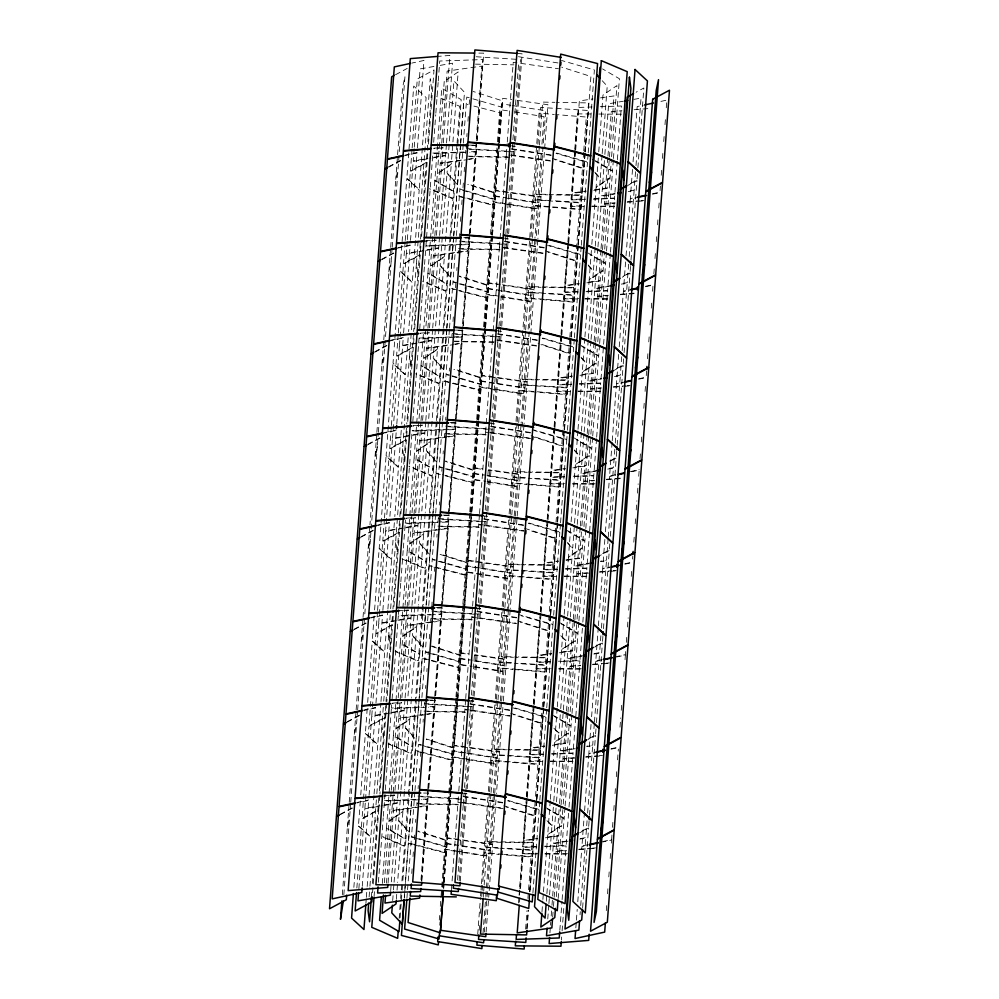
<?xml version="1.0" encoding="UTF-8"?>
<svg xmlns="http://www.w3.org/2000/svg" width="999" height="999" viewBox="0 0 999 999"><rect width="100%" height="100%" fill="white"/><g stroke="black" fill="none" stroke-linecap="round" stroke-linejoin="round"><path stroke-width="0.75" stroke-dasharray="5 3.75" d="M342.307 894.804L347.352 827.309L349.712 816.083L350.624 803.808M347.39 826.847L349.101 803.833M349.225 802.309L354.258 734.814L356.618 723.588L357.53 711.313M354.295 734.352L356.019 711.35M356.131 709.814L361.176 642.32L363.524 631.093L364.448 618.818M361.201 641.857L362.924 618.856M363.037 617.32L368.082 549.825L370.404 539.06L364.56 617.282M369.83 526.361L368.119 549.363L370.442 538.598L377.31 446.565L374.987 457.33L369.955 524.825M376.748 433.866L375.025 456.868L377.347 446.103L378.259 433.828M376.86 432.33L381.905 364.835L384.253 353.609L391.133 261.576M381.93 364.373L383.653 341.371M383.766 339.835L388.811 272.34L391.171 261.114L392.083 248.838M388.848 271.878L390.559 248.876M390.684 247.34L395.716 179.845L398.077 168.619L404.945 76.586L402.634 87.35L395.754 179.383M343.831 894.767L349.675 816.533M350.736 802.272L356.581 724.038M357.654 709.777L363.499 631.555M378.384 432.292L384.215 354.071M392.195 247.302L398.039 169.081M353.858 887.399L358.441 826.048L370.829 837.487L367.17 886.575M360.314 801.048L358.479 825.586L370.866 837.025L373.963 795.616M360.764 794.904L365.347 733.553L377.747 744.992L374.076 794.08M367.22 708.553L365.384 733.091L377.772 744.53L380.869 703.121M367.682 702.409L372.265 641.058L384.652 652.497L380.981 701.585M374.126 616.058L372.29 640.596L384.69 652.035L387.774 610.626M374.588 609.927L379.17 548.563L391.558 560.002L387.899 609.09M356.855 887.986L362.013 818.955L378.746 809.902L372.215 897.327M377.472 612.037L375.874 633.503L392.595 624.45L393.631 610.651M377.585 610.501L382.742 541.47L399.475 532.417L393.743 609.115M384.378 519.542L382.779 541.021L399.5 531.955L400.537 518.156M384.49 518.006L389.647 448.976L406.381 439.922L400.649 516.62M391.296 427.048L389.685 448.526L406.418 439.46L407.442 425.661M391.408 425.512L396.566 356.481L413.286 347.427L407.555 424.125M398.201 334.553L396.591 356.031L413.324 346.965L414.36 333.167M398.314 333.017L403.471 263.998L420.204 254.932L414.473 331.631M405.107 242.058L403.509 263.536L420.229 254.47L421.266 240.672M405.219 240.522L410.377 171.503L427.11 162.437L421.378 239.136M412.025 149.563L410.414 171.041L427.147 161.975L428.171 148.177M412.137 148.027L417.295 79.008L434.016 69.942L428.284 146.641M358.878 888.623L364.835 808.853L382.505 805.756M407.242 241.159L406.331 253.434L421.041 250.849M407.355 239.623L413.199 161.401L430.869 158.292M414.148 148.664L413.236 160.939L427.959 158.354M414.273 147.128L420.117 68.906L437.774 65.797M362.262 886.313L368.681 800.411L356.83 802.984M369.068 795.354L375.599 707.916L363.736 710.489M375.974 702.859L382.505 615.421L370.641 618.006M382.879 610.364L389.41 522.927L377.56 525.511M389.91 516.333L396.316 430.444L384.465 433.017M396.815 423.838L403.234 337.949L391.371 340.522M403.608 332.879L410.139 245.454L398.289 248.027M410.514 240.384L417.045 152.959L405.194 155.532M417.432 147.889L423.963 60.464L412.1 63.037M365.909 903.446L366.246 898.85M366.358 897.314L367.045 888.111M394.343 522.727L391.596 559.54L379.208 548.101L386.076 456.068L398.476 467.507L394.805 516.595M401.248 430.244L398.501 467.057L386.113 455.606L392.994 363.574L405.382 375.012L401.71 424.1M408.166 337.749L405.419 374.563L393.019 363.112L399.9 271.079L412.287 282.53L408.628 331.606M415.422 240.647L412.325 282.068L399.937 270.617L406.805 178.584L419.193 190.035L415.534 239.111M422.327 148.152L419.23 189.573L406.843 178.134L413.723 86.089L426.111 97.54L422.44 146.616M369.118 896.927L369.805 887.724M369.93 886.188L374.962 818.693M376.373 799.837L375 818.243L376.436 829.744L372.202 886.5M376.835 793.693L381.88 726.211M383.279 707.342L381.905 725.749L383.354 737.25L379.108 794.005M383.741 701.198L388.786 633.716L390.259 644.755L386.014 701.51M390.197 614.847L388.823 633.254L390.297 644.293L392.819 610.551M390.646 608.703L395.691 541.221M402.609 448.726L395.729 540.759L397.165 552.26L392.932 609.015M416.421 263.736L409.553 355.769L411.026 366.82L413.536 333.067M423.326 171.241L416.458 263.274L417.894 274.775L413.661 331.531M371.403 897.239L372.09 888.036M376.473 829.282L378.996 795.541M383.379 736.787L385.901 703.046M397.202 551.798L399.725 518.056M399.837 516.52L404.083 459.765L402.634 448.264L409.515 356.231L410.989 367.27L406.743 424.026M404.108 459.303L406.63 425.562M417.932 274.325L420.454 240.572M420.567 239.036L424.8 182.28L423.364 170.779L430.244 78.746L431.718 89.798L424.837 181.83M379.807 795.641L378.771 809.44L362.05 818.493L368.918 726.46L385.651 717.407L379.92 794.105M386.713 703.146L385.689 716.945L368.956 725.998L375.836 633.965L392.557 624.912L386.838 701.61M374.063 896.665L374.525 890.521M378.396 882.267L383.216 817.844M383.329 816.32L384.478 800.973L419.88 799.787M384.627 798.988L385.202 791.308M385.314 789.784L387.025 766.77M387.15 765.234L389.548 733.029M389.66 731.493L391.383 708.478L426.798 707.292M391.645 704.957L391.421 708.016L423.751 706.93M392.108 698.813L398.289 615.983L433.703 614.797M400.736 583.316L398.326 615.521L430.656 614.435M400.849 581.78L403.259 549.575M403.371 548.039L405.207 523.488L440.609 522.302M405.469 519.967L405.232 523.039L437.574 521.94M405.919 513.836L408.216 483.154M408.329 481.618L410.739 449.4M410.851 447.877L412.112 430.994L447.527 429.807M412.837 421.341L419.018 338.511L454.433 337.312M419.742 328.846L421.915 299.7M422.04 298.164L424.438 265.946M424.563 264.423L425.936 246.016L469.043 244.555L462.162 336.588L452.922 336.9M428.259 214.872L425.961 245.554L469.08 244.093L469.767 234.89M428.371 213.336L432.842 153.521L468.256 152.323M433.678 142.32L435.739 114.71M435.851 113.174L438.149 82.492M438.261 80.969L439.747 61.026L482.854 59.565L476.785 140.871M382.342 883.441L386.463 828.221L405.919 839.572L402.709 882.529M437.5 145.017L434.865 180.307L454.32 191.658L461.188 99.625L441.745 88.274L437.612 143.494M384.378 882.716L388.961 821.365L402.884 811.887L397.614 882.454M391.171 791.757L388.998 820.903L402.922 811.425L404.408 791.483M391.283 790.234L395.866 728.87L409.802 719.392L404.533 789.959M398.077 699.263L395.904 728.408L409.827 718.93L411.326 699M398.201 697.739L402.784 636.375L416.708 626.897L411.438 697.464M404.995 606.768L402.809 635.913L416.745 626.435L418.231 606.505M405.107 605.244L409.69 543.881L423.613 534.403L418.344 604.969M411.9 514.285L409.727 543.419L423.651 533.941L425.137 514.01M412.013 512.749L416.595 451.386L430.532 441.908L425.262 512.475M418.806 421.79L416.633 450.924L430.557 441.458L437.437 349.413L423.514 358.891L418.918 420.254M425.724 329.295L423.539 358.441L437.475 348.963L444.343 256.93L430.419 266.396L425.836 327.759M432.629 236.8L430.457 265.946L444.38 256.468L451.261 164.435L437.325 173.901L432.742 235.264M386.476 883.128L391.858 811.038L418.981 807.13M420.904 422.202L419.53 440.609L454.195 435.601L461.063 343.569L455.044 344.443M421.016 420.666L426.411 348.576L453.534 344.655M427.822 329.707L426.436 348.114L450.549 344.63M427.934 328.172L433.316 256.081L467.982 251.074L461.101 343.119L452.06 344.418M434.727 237.213L433.354 255.619L468.007 250.624L474.887 158.579L468.856 159.453M434.84 235.677L440.222 163.586L467.357 159.665M441.633 144.718L440.259 163.124L464.373 159.64M441.745 143.182L447.14 71.091L481.793 66.096L474.925 158.129L465.884 159.428M388.074 882.816L394.605 795.379L383.941 796.24M394.98 790.321L401.511 702.884L392.382 703.621M401.885 697.826L408.416 610.389L397.764 611.251M408.803 605.332L415.334 517.894L406.193 518.631M415.709 512.837L422.24 425.399L413.099 426.136M422.614 420.342L429.145 332.904L420.017 333.641M429.533 327.847L436.063 240.409L425.399 241.271M436.438 235.352L442.969 147.927L433.828 148.664M443.344 142.857L449.875 55.432L439.223 56.281M390.684 890.596L397.215 803.171L383.966 805.494M404.97 699.475L404.158 710.214L387.974 713.061M405.082 697.939L411.039 618.181L397.789 620.504M411.875 606.98L411.076 617.719L394.88 620.566M411.988 605.444L417.944 525.686L404.695 528.009M418.781 514.485L417.982 525.224L401.785 528.071M418.893 512.949L424.862 433.191L392.47 438.873L385.602 530.906L400.324 528.321M425.699 421.99L424.887 432.729L392.507 438.424L399.388 346.378L417.045 343.281M425.811 420.454L431.768 340.696L418.519 343.019M432.604 329.495L431.805 340.234L415.609 343.082M432.717 327.959L438.673 248.202L425.424 250.524M439.51 237L438.711 247.74L422.515 250.587M439.622 235.464L445.591 155.707L432.342 158.029M446.428 144.505L445.616 155.245L429.433 158.092M446.541 142.982L452.497 63.212L439.248 65.534M392.694 900.599L393.394 891.395M393.506 889.859L393.956 883.728M394.081 882.192L398.663 820.841L409.19 832.254L404.27 898.213M400.874 791.233L398.688 820.379L409.228 831.792L412.212 791.907M400.986 789.697L405.569 728.346L416.108 739.76L412.325 790.371M396.353 899.325L396.928 891.657M397.04 890.121L397.502 883.978M399.15 918.393L400.524 899.987M400.636 898.451L404.533 846.303L381.368 836.463M429.308 514.672L425.299 568.356L402.135 558.516M429.42 513.136L432.18 476.323L409.016 466.483M436.226 422.177L432.205 475.861L409.041 466.021M436.338 420.641L439.085 383.828L415.921 373.988M443.131 329.682L439.123 383.366L415.959 373.526M443.244 328.147L445.991 291.333L422.827 281.493M450.037 237.188L446.029 290.871L422.864 281.031M450.149 235.652L452.909 198.838L429.745 188.998M456.943 144.693L452.934 198.376L429.77 188.536M457.067 143.157L459.815 106.344L436.65 96.503M400.075 917.806L402.023 891.732M402.135 890.196L402.597 884.065M409.503 791.57L405.944 839.11L386.501 827.759L393.369 735.726L412.824 747.077L409.615 790.034M416.408 699.075L412.862 746.628L393.406 735.264L400.287 643.231L419.73 654.582L416.521 697.539M423.326 606.58L419.767 654.133L400.312 642.769L407.192 550.736L426.648 562.1L423.439 605.044M430.232 514.085L426.673 561.638L407.23 550.274L414.098 458.241L433.554 469.605L430.344 512.549M404.308 897.09L408.316 843.406L412.737 844.542M412.137 792.319L408.354 842.944L415.721 844.829M412.25 790.783L415.222 750.911L452.072 760.376L445.204 852.409L417.195 845.216M446.678 329.857L442.894 380.469L479.745 389.935L484.328 328.584M446.79 328.321L449.775 288.436L454.195 289.573M453.583 237.362L449.812 287.974L457.18 289.872M453.708 235.826L456.68 195.941L493.531 205.407L491.358 234.553M460.502 144.867L456.718 195.479L493.568 204.945L498.151 143.594M460.614 143.332L463.598 103.446L468.019 104.583M419.118 699.412L416.133 739.297L405.606 727.884L412.475 635.851L423.014 647.265L419.23 697.876M426.024 606.917L423.052 646.803L412.512 635.389L419.393 543.356L429.92 554.77L426.136 605.394M432.942 514.423L429.957 554.308L419.418 542.894L426.298 450.861L436.838 462.275L433.054 512.899M439.847 421.94L436.863 461.813L426.336 450.399L433.204 358.366L443.743 369.78L439.96 420.404M446.753 329.445L443.781 369.318L433.241 357.904L440.122 265.871L450.649 277.285L446.865 327.909M453.671 236.95L450.686 276.823L440.147 265.409L447.028 173.376L457.567 184.79L453.783 235.414M460.576 144.455L457.592 184.328L447.065 172.914L453.933 80.882L464.473 92.295L460.689 142.919M406.905 898.376L411.488 837.025L414.485 837.886M414.847 792.082L411.526 836.563L417.52 838.286M414.96 790.546L418.394 744.53L452.859 754.457M428.658 607.092L425.337 651.573L459.802 661.5M428.771 605.556L432.217 559.54L466.683 569.467M435.576 514.597L432.242 559.078L466.72 569.005M435.689 513.061L439.123 467.045L473.588 476.973M442.482 422.102L439.16 466.583L473.626 476.523M442.594 420.567L446.029 374.55L480.507 384.478M449.388 329.608L446.066 374.088L450.561 375.387M449.5 328.072L452.947 282.055L487.412 291.983M456.306 237.113L452.972 281.593L487.45 291.533M456.418 235.577L459.852 189.56M463.211 144.618L459.89 189.098L464.385 190.397M463.324 143.082L466.758 97.065L501.236 107.005M411.75 873.438L412.1 868.83M413.012 856.555L413.361 851.96M414.273 839.684L414.622 835.089M415.572 822.352L415.796 819.292M416.833 805.481L417.058 802.409M418.094 788.611L418.319 785.539M419.355 771.74L419.58 768.668M420.504 756.393L420.841 751.797M423.052 722.19L423.289 719.118M424.313 705.319L424.55 702.247M425.574 688.448L425.799 685.376M426.835 671.578L427.06 668.506M428.096 654.695L428.321 651.635M429.27 638.898L429.62 634.303M430.706 622.127L430.769 618.955M431.893 606.318L432.03 602.085M433.054 588.286L433.291 585.214M434.315 571.403L434.553 568.344M436.875 537.2L437.1 534.14M438.024 521.865L438.361 517.257M439.285 504.994L439.51 501.923M440.534 488.111L440.771 485.052M441.795 471.241L442.033 468.181M443.094 453.908L443.319 450.849M444.355 437.038L444.58 433.966M445.616 420.167L445.841 417.095M446.765 404.832L447.102 400.224M449.288 371.079L449.513 368.007M450.574 353.746L450.811 350.674M451.835 336.875L452.072 333.803M452.984 321.541L453.334 316.933M454.245 304.658L454.582 300.062M455.507 287.787L455.844 283.192M456.805 270.454L457.03 267.395M458.054 253.584L458.291 250.512M459.315 236.713L459.552 233.641M460.464 221.366L460.814 216.771M461.725 204.495L462.075 199.9M462.987 187.625L463.336 183.029M464.173 171.828L464.51 167.22M465.546 153.421L465.771 150.35M466.808 136.551L467.033 133.479M467.944 121.204L468.294 116.608M469.205 104.333L469.555 99.738M421.016 879.669L426.523 806.043L420.492 806.917M427.697 790.246L426.561 805.581L417.52 806.892M427.822 788.711L433.429 713.548L427.397 714.422M434.615 697.752L433.466 713.086L424.425 714.397M434.727 696.216L440.334 621.053L434.315 621.927M421.516 880.818L427.584 799.525L421.428 799.724M428.309 789.859L427.622 799.063L418.381 799.375M428.421 788.323L434.49 707.03L428.334 707.23M435.214 697.364L434.528 706.568L425.287 706.88M435.327 695.828L441.408 614.535L435.239 614.747M469.88 233.354L475.949 152.06L469.792 152.273M476.673 142.395L475.986 151.598L466.745 151.91M421.89 880.531L428.421 793.094L422.327 793.044M428.796 788.036L435.327 700.599L427.722 700.536M435.701 695.541L442.232 608.104L436.151 608.054M442.619 603.046L449.15 515.609L443.057 515.559M449.525 510.551L456.056 423.114L449.975 423.064M456.431 418.057L462.962 330.619L455.357 330.569M463.349 325.562L469.88 238.124L463.786 238.087M470.254 233.067L476.785 145.642L469.18 145.579M477.16 140.572L483.691 53.147L477.609 53.097M439.273 920.104L439.61 915.509M440.297 906.305L440.984 897.102M441.108 895.566L444.543 849.55L455.207 851.235M455.844 698.301L451.486 756.593L495.691 763.611L500.274 702.247M455.956 696.765L458.366 664.56L469.031 666.246M462.749 605.806L458.391 664.098L472.115 666.271M462.862 604.27L465.272 572.065L509.478 579.083L502.597 671.116L473.638 666.52M469.655 513.311L465.309 571.603L509.515 578.621L516.383 486.588L484.378 481.506M469.767 511.788L472.177 479.57L482.854 481.268M476.573 420.816L472.215 479.108L485.939 481.293M476.685 419.293L479.083 387.075L523.301 394.093L521.116 423.239M483.129 332.929L479.12 386.613L523.326 393.631L527.684 335.339M483.591 326.798L486.001 294.58L496.665 296.278M490.047 240.434L486.038 294.118L499.75 296.303M490.497 234.303L492.907 202.085L537.112 209.103L534.94 238.249M496.953 147.939L492.944 201.623L537.15 208.641L541.508 150.35M497.415 141.808L499.812 109.59L510.489 111.289M441.958 895.816L445.167 852.871L414.21 844.917M456.693 698.563L452.11 759.914L415.259 750.449L422.14 658.416L426.561 659.552M456.805 697.027L458.991 667.881L428.034 659.927M470.517 513.573L465.934 574.924L429.083 565.459L435.951 473.426L440.372 474.562M470.629 512.037L472.802 482.892L441.845 474.937M477.422 421.079L472.839 482.43L444.83 475.237M477.534 419.543L479.72 390.397L442.869 380.931L435.989 472.964L443.356 474.862M484.453 327.048L486.625 297.902L455.669 289.947M491.246 236.089L486.663 297.44L458.653 290.247M498.264 142.058L500.449 112.912L473.913 106.094M442.282 896.041L443.244 883.64M443.319 882.229L470.879 513.661M470.954 512.262L477.797 421.166M477.872 419.767L484.702 328.671M484.777 327.272L491.608 236.176M491.683 234.777L498.513 143.681M498.588 142.283L501.498 103.796L510.651 105.245M443.019 896.003L443.931 883.728M444.043 882.192L447.14 840.783L417.894 831.418M450.849 791.233L447.177 840.321L417.919 830.956M450.961 789.709L454.046 748.288L426.261 739.397M471.565 513.761L467.907 562.837L440.109 553.946M471.69 512.225L474.775 470.804L445.529 461.438M478.484 421.266L474.812 470.342L445.566 460.989M478.596 419.73L481.693 378.309L453.896 369.418M485.389 328.771L481.718 377.847L453.933 368.956M485.502 327.235L488.598 285.814L459.353 276.461M492.295 236.276L488.636 285.352L459.378 275.999M492.42 234.74L495.504 193.319L467.719 184.428M499.213 143.781L495.541 192.857L467.757 183.966M499.325 142.245L502.422 100.824L473.164 91.471M443.194 895.004L443.544 890.409M443.656 888.873L444.006 884.265M444.118 882.729L447.44 838.248L492.632 844.667L489.085 892.219M450.911 791.77L447.477 837.786L492.669 844.205L496.341 795.129M451.024 790.234L454.345 745.754L499.537 752.172L496.453 793.593M457.817 699.275L454.383 745.291L499.575 751.723L503.246 702.634M457.929 697.739L461.251 653.259L468.793 654.333M464.722 606.78L461.288 652.797L468.818 653.87M464.847 605.257L468.169 560.764L513.361 567.182L510.264 608.603M471.403 517.357L468.194 560.302L513.399 566.733L517.07 517.644M471.865 511.226L475.074 468.269L482.604 469.343M478.546 421.79L475.112 467.819L482.642 468.881M478.658 420.267L481.98 375.774L527.185 382.205L524.088 423.613M485.452 329.308L482.017 375.324L527.222 381.743L534.09 289.71L499.438 284.777M485.576 327.772L488.898 283.291L497.939 284.565M492.37 236.813L488.923 282.829L500.986 284.54M492.482 235.277L495.804 190.797L540.996 197.215L537.912 238.624M499.275 144.318L495.841 190.334L541.033 196.753L547.914 104.72L513.261 99.8M499.388 142.782L502.709 98.302L511.75 99.575M451.436 889.684L457.967 802.247L462.487 802.896M458.004 801.785L458.691 792.582M458.803 791.046L464.872 709.752L510.077 716.171M465.596 700.087L464.91 709.29L510.102 715.709M465.709 698.551L471.778 617.257L516.982 623.676M472.502 607.592L471.815 616.795L515.509 623.001M472.614 606.068L478.696 524.762L523.888 531.181M479.42 515.097L478.733 524.3L523.926 530.731M479.532 513.573L485.601 432.267L530.794 438.698M492.507 339.772L485.639 431.818L530.831 438.236M492.544 339.323L499.425 247.277L544.617 253.709M506.331 154.795L499.45 246.828L544.655 253.247M506.368 154.333L507.167 143.594M507.28 142.058L513.236 62.3L558.441 68.719M457.604 880.032L463.224 804.869M463.261 804.407L464.06 793.668M464.523 787.537L470.129 712.374M470.167 711.912L470.966 701.173M471.428 695.042L476.923 621.415M477.072 619.417L477.884 608.678M478.334 602.547L483.953 527.385M483.991 526.923L484.79 516.183M485.252 510.052L490.859 434.89M490.896 434.428L497.777 342.395L454.745 341.633M498.838 328.134L497.802 341.933L451.698 341.109M498.951 326.598L504.682 249.9M504.72 249.438L505.744 235.639M505.856 234.103L511.588 157.405L468.556 156.643M518.493 64.91L511.625 156.943L465.522 156.119M459.14 880.818L465.209 799.525M472.839 697.364L472.152 706.568L424.887 703.571M472.964 695.828L479.033 614.535M479.757 604.87L479.07 614.073L474.488 613.786M479.87 603.334L485.939 522.04M486.663 512.375L485.976 521.578L481.406 521.291M486.775 510.839L492.844 429.545M493.568 419.88L492.882 429.083L488.311 428.796M493.681 418.344L499.762 337.05M500.487 327.385L499.8 336.588L495.217 336.301M500.599 325.849L506.668 244.555M507.392 234.89L506.705 244.093L502.135 243.806M507.504 233.354L513.573 152.06M514.298 142.395L513.611 151.598L509.04 151.311M514.41 140.859L520.491 59.565M460.289 881.218L466.82 793.78L463.773 793.531M467.195 788.723L473.738 701.286L470.679 701.036M474.113 696.228L480.644 608.791L477.597 608.541M481.019 603.733L487.549 516.296L484.503 516.046M487.924 511.238L494.455 423.801L491.408 423.551M494.842 418.743L501.373 331.306L498.326 331.056M501.748 326.248L508.279 238.811L505.232 238.561M508.653 233.754L515.184 146.316L512.137 146.066M515.571 141.259L522.102 53.834L517.532 53.447M477.709 934.44L480.457 897.626M480.569 896.091L480.906 891.483M481.031 889.947L481.368 885.351M481.481 883.815L483.778 853.134L499.013 854.395M487.937 797.452L483.816 852.684L502.097 854.182M488.399 791.32L490.684 760.639L537.924 764.522L535.289 799.799M494.842 704.969L490.721 760.189L537.962 764.06L542.082 708.84M495.304 698.825L497.589 668.144L512.837 669.405M501.76 612.474L497.627 667.694L515.921 669.193M502.21 606.331L504.507 575.661L551.748 579.532L544.867 671.565L517.445 669.318M508.666 519.98L504.545 575.199L551.773 579.07L555.906 523.851M509.128 513.836L511.413 483.166L526.648 484.415M515.571 427.485L511.451 482.704L529.732 484.203M516.033 421.341L518.319 390.671L565.559 394.543L558.691 486.575L531.256 484.328M479.195 930.231L479.545 925.623M480.457 913.361L480.806 908.753M481.718 896.478L482.067 891.882M482.18 890.346L485.389 847.402L499.113 848.263M489.435 793.256L485.427 846.94L502.197 848.001M489.547 791.72L492.295 754.907L506.018 755.781M496.341 700.761L492.332 754.445L539.597 757.442L543.269 708.366M496.453 699.225L499.2 662.412L512.924 663.286M503.246 608.266L499.238 661.95L516.008 663.011M503.371 606.73L506.118 569.917L519.842 570.791M510.164 515.771L506.156 569.455L553.421 572.452L557.092 523.376M510.277 514.235L513.024 477.422L526.748 478.296M517.07 423.276L513.061 476.96L529.832 478.022M517.182 421.74L519.93 384.927L567.207 387.924L564.11 429.345M523.638 335.377L519.967 384.465L567.245 387.475L570.904 338.386M524.088 329.245L526.848 292.432L540.571 293.306M530.544 242.882L526.873 291.97L543.656 293.032M531.006 236.751L533.753 199.937L547.477 200.811M537.45 150.399L533.791 199.475L550.561 200.549M537.912 144.256L540.659 107.442L587.936 110.452L584.84 151.86M483.254 897.277L483.591 892.669M483.703 891.133L484.053 886.538M484.165 885.002L487.375 842.057L533.478 842.881L529.82 891.957M490.959 794.043L487.412 841.595L533.516 842.419L536.613 800.998M491.071 792.507L494.28 749.562L506.58 749.774M497.877 701.548L494.318 749.1L509.69 749.375M497.989 700.012L501.198 657.067L513.486 657.28M504.782 609.053L501.223 656.605L516.595 656.88M504.895 607.517L508.104 564.572L520.404 564.785M511.688 516.558L508.141 564.11L523.501 564.385M511.8 515.022L515.009 472.077L527.31 472.302M518.606 424.063L515.047 471.615L530.419 471.89M518.718 422.527L521.928 379.583L534.215 379.807M525.511 331.568L521.953 379.121L537.325 379.395M525.624 330.032L528.833 287.088L541.133 287.312M532.417 239.073L528.871 286.626L574.974 287.45L578.071 246.041M532.529 237.55L535.739 194.593L548.039 194.817M539.323 146.578L535.776 194.131L551.148 194.405M539.448 145.055L542.657 102.098L554.944 102.323M483.017 933.253L485.651 897.976M485.776 896.44L488.748 856.568L456.743 851.485M500.387 700.724L502.572 671.578L470.554 666.495M521.003 424.775L516.421 486.126L487.462 481.53M528.146 329.208L530.207 301.598L498.189 296.516M534.827 239.785L530.244 301.136L501.273 296.541M541.957 144.218L544.03 116.608L512.012 111.526M484.39 932.055L486.913 898.301M487.025 896.777L490.459 850.748L456.905 845.441M494.617 795.079L490.497 850.299L459.99 845.466M494.73 793.543L497.365 758.266L453.134 751.26M501.535 702.584L497.402 757.804L453.171 750.798M501.648 701.048L504.283 665.771L470.716 660.451M508.441 610.089L504.308 665.309L473.801 660.476M508.553 608.553L511.188 573.276L466.958 566.271M515.347 517.594L511.226 572.814L466.983 565.809M515.459 516.058L518.094 480.781L484.54 475.462M486.101 932.104L488.973 893.755M503.359 701.098L506.456 659.677L474.812 655.194M510.152 610.139L506.493 659.228L474.85 654.732M517.182 516.108L520.267 474.7L488.636 470.204M523.976 425.149L520.304 474.238L488.673 469.742M537.787 240.16L534.128 289.248L502.485 284.752M518.518 902.909L518.968 896.777M519.093 895.241L522.177 853.82L537.4 853.945M526.336 798.139L522.215 853.358L537.425 853.483M526.461 796.615L529.095 761.325L542.782 761.438M533.254 705.644L529.12 760.876L542.819 760.976M533.366 704.12L536.001 668.831L551.211 668.955M540.159 613.161L536.038 668.381L551.248 668.493M540.272 611.625L542.907 576.348L556.605 576.448M547.065 520.666L542.944 575.886L556.643 575.986M547.19 519.13L549.825 483.853L565.034 483.966M553.983 428.171L549.85 483.391L565.072 483.504M554.095 426.635L556.73 391.358L570.417 391.458M560.889 335.676L556.768 390.896L570.454 390.996M561.001 334.141L563.636 298.863L578.858 298.976M567.794 243.182L563.673 298.401L578.883 298.514M567.919 241.646L570.554 206.368L584.24 206.468M574.712 150.687L570.579 205.906L584.278 206.019M574.825 149.151L577.459 113.874L591.146 113.973M519.468 894.954L519.805 890.346M519.917 888.81L523.014 847.402L536.875 846.927M526.373 802.459L523.051 846.94L536.913 846.465M526.835 796.315L529.92 754.907L543.781 754.432M533.279 709.964L529.957 754.445L543.818 753.97M533.741 703.82L536.838 662.412L550.686 661.937M540.197 617.469L536.863 661.95L550.724 661.475M540.646 611.326L543.743 569.917L557.604 569.442M547.102 524.975L543.781 569.455L557.629 568.993M547.564 518.831L550.649 477.422L564.51 476.948M554.358 427.872L550.686 476.96L564.547 476.498M554.47 426.336L557.567 384.927L571.416 384.465M561.151 336.913L557.592 384.465L571.453 384.003M561.263 335.377L564.472 292.432L578.334 291.97M574.974 151.923L571.416 199.475L585.277 199.013M575.087 150.399L578.296 107.442L592.145 106.98M519.492 902.234L519.842 897.626M520.529 888.423L524.075 840.871L537.637 838.923M527.21 799L524.113 840.421L537.674 838.461M527.322 797.464L530.993 748.376L544.555 746.428M534.115 706.505L531.018 747.926L544.58 745.966M534.228 704.969L537.899 655.881L551.46 653.933M541.021 614.01L537.937 655.431L551.498 653.471M541.146 612.474L544.805 563.399L558.366 561.438M547.939 521.515L544.842 562.937L558.404 560.976M548.051 519.98L551.71 470.904L565.284 468.943M554.845 429.021L551.748 470.442L565.309 468.481M554.957 427.485L558.628 378.409L572.19 376.448M561.75 336.526L558.666 377.947L572.227 375.986M561.863 334.99L565.534 285.914L579.095 283.953M568.668 244.031L565.571 285.452L579.133 283.491M568.781 242.495L572.439 193.419L586.013 191.458M575.574 151.536L572.477 192.957L586.038 190.996M575.686 150.012L579.358 100.924L592.919 98.963M525.624 929.107L526.997 910.701M527.922 898.426L531.018 857.017L500.536 854.52M535.177 801.335L531.043 856.555L503.621 854.307M542.195 707.304L544.83 672.027L514.36 669.53M556.018 522.315L558.653 487.037L528.171 484.54M569.717 338.861L565.596 394.081L518.356 390.209L525.237 298.177L540.471 299.425M569.83 337.325L572.477 302.048L541.995 299.55M583.653 152.347L579.42 209.091L532.18 205.22L539.048 113.187L554.295 114.435M583.766 150.812L586.288 117.058L555.819 114.56M526.81 928.633L528.184 910.226M528.995 899.487L529.445 893.343M529.57 891.82L532.654 850.399L500.636 848.363M536.363 800.861L532.692 849.937L503.721 848.101M536.475 799.325L539.572 757.904L507.542 755.868M543.381 706.83L546.478 665.409L514.46 663.373M550.174 615.871L546.515 664.947L517.544 663.111M550.299 614.335L553.384 572.914L521.366 570.879M557.205 521.84L560.302 480.419L528.271 478.384M563.998 430.881L560.327 479.957L531.356 478.121M571.016 336.85L574.113 295.429L542.095 293.406M577.822 245.891L574.15 294.98L545.179 293.132M577.934 244.355L581.031 202.934L549 200.911M584.727 153.396L581.056 202.485L552.085 200.637M527.06 928.77L528.446 910.364M529.245 899.624L529.695 893.493M536.725 799.462L540.397 750.386L508.116 749.812M543.518 708.503L540.422 749.924L511.226 749.4M543.631 706.967L547.302 657.891L515.022 657.317M550.424 616.008L547.34 657.429L518.131 656.905M550.549 614.472L554.208 565.397L521.94 564.822M557.342 523.513L554.245 564.934L525.049 564.41M557.454 521.99L561.126 472.902L528.846 472.327M564.248 431.019L561.151 472.44L531.955 471.915M564.36 429.495L568.031 380.407L535.751 379.832M571.153 338.524L568.069 379.945L538.861 379.42M571.266 337L574.937 287.912L542.669 287.337M578.184 244.505L581.843 195.417L549.575 194.842M584.977 153.546L581.88 194.955L552.684 194.43M585.089 152.01L588.761 102.922L556.48 102.348M529.445 899.262L529.907 893.131M530.019 891.595L535.639 816.433L506.381 807.067M536.813 800.636L535.664 815.971L503.496 805.681M536.925 799.1L542.544 723.938L513.286 714.585M543.718 708.141L542.582 723.476L510.402 713.186M543.843 706.605L549.45 631.443L520.204 622.09M550.636 615.646L549.487 630.993L517.307 620.691M550.749 614.11L556.368 538.948L528.571 530.057M557.542 523.151L556.393 538.498L524.225 528.196M557.654 521.615L563.274 446.453L534.015 437.1M564.11 435.264L563.311 446.004L531.131 435.701M564.572 429.12L570.179 353.971L540.934 344.605M571.016 342.769L570.217 353.509L538.036 343.206M571.478 336.626L577.097 261.476L547.839 252.11M578.271 245.667L577.122 261.014L544.954 250.712M578.384 244.143L584.003 168.981L554.745 159.615M585.177 153.172L584.04 168.519L551.86 158.217M585.302 151.648L590.909 76.486L561.663 67.12M532.929 892.731L539.11 809.902L507.642 800.823M539.722 801.772L539.148 809.44L504.682 799.5M539.835 800.236L546.028 717.407L513.049 707.904M546.628 709.278L546.053 716.945L511.588 707.017M546.74 707.742L552.934 624.912L521.466 615.846M553.196 621.378L552.971 624.45L518.493 614.522M553.658 615.247L559.84 532.417L528.371 523.351M560.451 524.288L559.877 531.955L525.412 522.027M560.564 522.752L566.758 439.922L533.778 430.419M567.02 436.401L566.783 439.46L532.317 429.533M567.469 430.257L573.663 347.427L542.195 338.361M574.263 339.298L573.701 346.965L539.223 337.038M574.388 337.762L580.569 254.932L547.602 245.429M581.181 246.803L580.606 254.47L546.141 244.543M581.293 245.267L587.474 162.437L556.006 153.371M588.086 154.308L587.512 161.975L553.046 152.048M588.199 152.772L594.393 69.942L561.426 60.44M541.982 911.725L542.782 900.986M542.894 899.45L543.356 893.318M543.468 891.782L547.714 835.027L561.638 825.549L556.256 897.651M550.262 800.823L547.739 834.565L561.675 825.099L563.049 806.68M550.374 799.287L554.62 742.532L568.543 733.054L563.161 805.157M557.18 708.328L554.657 742.07L568.581 732.604L569.617 718.793M557.292 706.793L561.525 650.037L575.461 640.559L570.067 712.662M564.085 615.834L561.563 649.587L575.486 640.109L576.873 621.703M564.198 614.298L568.443 557.542L582.367 548.076L576.985 620.167M570.654 527.947L568.468 557.092L582.405 547.614L583.428 533.803M571.103 521.803L575.349 465.059L589.273 455.581L583.891 527.672M577.909 430.844L575.387 464.597L589.31 455.119L590.684 436.713M578.021 429.308L582.255 372.565L596.191 363.087L590.796 435.177M584.815 338.349L582.292 372.103L596.216 362.625L597.252 348.813M584.927 336.825L589.173 280.07L603.096 270.592L597.714 342.682M591.383 250.462L589.198 279.608L603.134 270.13L604.507 251.723M591.833 244.33L596.078 187.575L610.002 178.097L604.62 250.187M598.289 157.967L596.116 187.113L610.039 177.635L611.413 159.228M598.751 151.836L602.984 95.08L616.92 85.602L611.525 157.692M546.328 901.248L546.79 895.104M546.903 893.581L551.935 826.086L546.678 820.379M553.346 807.217L551.972 825.624L546.703 819.917M553.808 801.086L558.853 733.591L553.583 727.884M560.264 714.722L558.878 733.129L553.621 727.422M560.714 708.591L565.759 641.096L560.489 635.389M567.17 622.227L565.796 640.634L560.526 634.927M567.632 616.096L572.664 548.601L567.407 542.894M581.331 432.642L579.607 455.644L574.35 449.937M581.443 431.106L586.488 363.611L580.169 356.768M588.236 340.147L586.525 363.149L580.207 356.306M588.361 338.611L593.394 271.116L588.124 265.409M595.154 247.652L593.431 270.654L588.161 264.947M595.267 246.116L600.312 178.621L593.98 171.778M602.06 155.157L600.337 178.159L594.018 171.316M602.172 153.621L607.217 86.126L601.947 80.42M547.764 918.918L548.801 905.106M548.913 903.571L553.384 843.755L568.094 841.17M556.043 808.016L553.409 843.293L568.131 840.708M556.505 801.872L560.289 751.26L575.012 748.676M570.217 618.418L567.232 658.304L581.955 655.719M570.329 616.895L574.113 566.271L588.823 563.686M577.122 525.924L574.138 565.809L588.861 563.224M577.235 524.4L581.018 473.776L595.741 471.191M584.028 433.429L581.056 473.314L595.766 470.729M584.14 431.905L587.924 381.281L601.173 378.958M590.946 340.946L587.961 380.819L601.211 378.496M591.058 339.41L594.842 288.786L609.552 286.201M597.852 248.451L594.867 288.324L609.59 285.739M597.964 246.915L601.748 196.291L614.997 193.968M604.42 160.552L601.785 195.829L615.034 193.506M604.87 154.42L608.653 103.796L623.376 101.211M549.925 932.841L550.387 926.697M550.499 925.161L550.724 922.102M551.186 915.958L551.873 906.755M551.985 905.231L552.559 897.552M552.672 896.028L555.993 851.535L566.658 850.673M559.128 809.665L556.031 851.073L566.683 850.224M559.59 803.533L562.912 759.04L575.087 758.066M566.383 712.562L562.937 758.591L575.124 757.604M566.495 711.038L569.817 666.545L580.469 665.696M580.194 527.584L576.76 573.601L587.412 572.739M580.319 526.048L583.641 481.568L594.293 480.706M587.112 435.089L583.666 481.106L594.33 480.244M587.225 433.554L590.546 389.073L601.198 388.211M594.018 342.595L590.584 388.611L601.236 387.749M594.13 341.059L597.452 296.578L608.116 295.716M600.923 250.1L597.489 296.116L608.141 295.254M601.036 248.564L604.37 204.083L615.022 203.222M607.842 157.605L604.395 203.621L615.059 202.76M607.954 156.069L611.276 111.588L621.927 110.727M552.672 917.169L553.359 907.966M553.471 906.443L554.045 898.763M554.158 897.239L558.741 835.876L545.179 837.836M560.951 806.268L558.778 835.414L545.204 837.374M561.063 804.744L565.646 743.381L552.085 745.341M567.857 713.786L565.684 742.919L552.122 744.879M567.969 712.25L572.564 650.886L558.99 652.846M574.775 621.291L572.589 650.424L559.028 652.384M574.887 619.755L579.47 558.391L565.909 560.352M581.455 531.855L579.507 557.942L565.933 559.89M581.905 525.724L586.376 465.896L572.814 467.857M588.586 436.301L586.413 465.447L572.852 467.395M588.698 434.765L593.281 373.401L579.72 375.362M595.504 343.806L593.319 372.952L579.757 374.9M595.616 342.27L600.199 280.919L586.638 282.867M602.409 251.311L600.237 280.457L586.663 282.405M602.522 249.775L607.105 188.424L593.543 190.372M558.179 898.463L564.135 818.693L547.277 808.853M564.972 807.504L564.173 818.231L544.717 806.88M565.084 805.968L571.041 726.198L554.183 716.358M571.878 715.009L571.078 725.749L551.623 714.385M572.002 713.473L577.959 633.703L561.101 623.863M578.796 622.514L577.984 633.254L558.541 621.89M578.908 620.978L584.865 541.221L568.006 531.381M585.701 530.019L584.902 540.759L565.446 529.395M585.814 528.483L591.77 448.726L576.211 439.635M592.607 437.525L591.808 448.264L573.651 437.662M592.719 435.989L598.688 356.231L581.83 346.391M599.525 345.03L598.713 355.769L579.27 344.418M599.637 343.494L605.594 263.736L590.034 254.645M606.43 252.535L605.631 263.274L586.176 251.923M606.543 250.999L612.499 171.241L595.641 161.401M613.336 160.04L612.537 170.779L593.081 159.428M613.448 158.504L619.417 78.746L602.559 68.906M559.827 930.306L562 901.16M562.112 899.624L566.121 845.941L544.567 846.665M568.568 813.273L566.158 845.479L544.605 846.215M569.018 807.142L573.039 753.446L551.485 754.183M575.699 717.707L573.064 752.984L551.51 753.721M575.824 716.171L579.944 660.951L558.391 661.688M582.38 628.284L579.982 660.489L558.429 661.226M582.842 622.152L586.85 568.456L565.297 569.193M589.522 532.717L586.888 568.006L565.334 568.731M589.635 531.193L593.768 475.961L572.202 476.698M596.553 438.698L593.793 475.512L572.24 476.236M596.665 437.162L600.674 383.479L579.12 384.203M610.364 253.709L607.617 290.522L586.063 291.246M610.476 252.173L614.497 198.489L592.931 199.213M617.27 161.214L614.522 198.027L592.969 198.751M617.394 159.678L621.403 105.994L599.85 106.718M561.413 940.084L561.638 937.012M562.1 930.881L564.048 904.807M575.836 927.796L576.298 921.665M576.411 920.129L577.222 909.39M577.784 901.722L581.918 846.503L587.849 845.216M584.465 812.299L581.955 846.041L587.874 844.754M584.59 810.763L588.823 754.008L596.241 752.397M591.033 724.4L588.861 753.546L596.266 751.947M591.608 716.733L595.729 661.513L601.66 660.227M598.289 627.31L595.766 661.051L601.698 659.765M598.401 625.774L602.647 569.018L610.052 567.42M604.857 539.423L602.684 568.556L610.089 566.957M605.431 531.743L609.552 476.523L615.484 475.237M612.112 442.32L609.59 476.073L615.521 474.775M612.225 440.784L616.458 384.028L622.389 382.742M618.668 354.433L616.495 383.579L622.427 382.292M619.243 346.765L623.376 291.533L629.295 290.247M625.586 261.938L623.401 291.084L629.333 289.797M626.048 255.794L630.282 199.051L636.213 197.765M632.492 169.443L630.319 198.589L636.251 197.303M633.066 161.776L637.187 106.556L643.119 105.27M580.032 914.759L580.269 911.687M580.719 905.556L585.764 838.061L579.87 839.098M587.062 820.728L585.801 837.599L579.907 838.636M587.637 813.061L592.669 745.566L586.788 746.603M594.318 723.638L592.707 745.104L586.825 746.141M594.43 722.102L599.587 653.071L593.693 654.108M600.874 635.739L599.612 652.622L593.731 653.646M601.448 628.071L606.493 560.576L600.599 561.613M608.129 538.648L606.53 560.127L600.636 561.151M608.241 537.112L613.398 468.094L607.517 469.118M614.81 449.225L613.436 467.632L607.542 468.656M615.272 443.081L620.317 375.599L614.422 376.623M621.715 356.73L620.342 375.137L614.46 376.173M622.177 350.587L627.222 283.104L621.328 284.128M628.633 264.236L627.26 282.642L619.892 283.928M629.208 256.568L634.128 190.609L628.246 191.646M635.539 171.741L634.165 190.147L628.271 191.184M636.001 165.597L641.033 98.114L633.678 99.4M582.629 907.729L588.586 827.959L579.582 832.841M589.073 821.365L588.623 827.497L579.607 832.379M589.535 815.234L595.491 735.464L587.774 739.647M595.991 728.87L595.529 735.002L587.812 739.185M596.44 722.739L602.409 642.969L594.68 647.152M602.897 636.375L602.434 642.519L594.717 646.69M603.471 628.708L609.315 550.474L600.312 555.357M609.802 543.881L609.353 550.024L600.337 554.895M610.377 536.213L616.221 457.979L608.503 462.162M616.72 451.386L616.258 457.53L608.541 461.7M617.17 445.254L623.126 365.497L614.123 370.367M623.626 358.891L623.164 365.035L614.16 369.905M624.088 352.759L630.044 273.002L622.327 277.173M630.531 266.396L630.082 272.54L622.352 276.723M630.993 260.264L636.95 180.507L627.946 185.377M637.449 173.901L636.987 180.045L627.984 184.915M637.899 167.77L643.856 88.012L636.138 92.183M606.293 910.626L606.855 902.959M607.542 893.755L608.116 886.088M608.803 876.885L609.378 869.217M610.189 858.478L610.639 852.347M611.326 843.144L611.563 840.072L602.672 841.995M611.937 835.014L611.588 839.61L602.697 841.545M612.512 827.334L613.086 819.667M613.773 810.464L614.348 802.796M615.034 793.593L615.609 785.926M616.296 776.722L616.87 769.055M617.557 759.852L618.356 749.113M619.992 727.172L620.679 717.969M621.253 710.301L621.828 702.634M622.514 693.431L623.089 685.764M623.776 676.56L624.35 668.893M625.037 659.69L625.374 655.082L616.483 657.017M625.636 651.56L625.411 654.62L616.52 656.555M626.323 642.357L626.897 634.677M627.472 627.01L628.159 617.807M628.733 610.139L629.42 600.936M629.994 593.269L630.569 585.601M631.256 576.398L631.83 568.718M632.554 559.065L632.779 555.993M633.816 542.182L634.39 534.515M635.189 523.776L635.639 517.644M636.213 509.977L636.9 500.774M637.474 493.106L638.161 483.903M638.736 476.223L639.198 470.092L630.307 472.028M640.034 458.891L640.609 451.223M641.296 442.02L641.87 434.353M642.557 425.149L643.131 417.482M643.818 408.279L644.392 400.611M645.079 391.408L645.654 383.741M646.253 375.612L646.603 371.004M647.514 358.728L648.089 351.061M648.776 341.858L649.35 334.19M650.037 324.987L650.611 317.32M651.298 308.117L651.872 300.449M652.559 291.246L653.021 285.102L645.604 286.713M653.858 273.913L654.308 267.769M654.994 258.566L655.569 250.899M656.256 241.696L656.83 234.028M657.517 224.825L658.091 217.158M658.778 207.954L659.352 200.287M660.077 190.622L660.414 186.014M661.226 175.275L661.788 167.607M662.474 158.404L663.049 150.737M663.736 141.533L664.31 133.866M664.997 124.663L665.571 116.995M666.258 107.792L666.832 100.112L659.427 101.723M395.554 74.713L407.192 68.444M388.673 166.746L400.312 160.477M388.648 167.208L401.573 160.252M381.768 259.24L393.406 252.972M381.73 259.703L394.655 252.735M374.862 351.735L386.488 345.467M374.825 352.197L387.749 345.229M367.944 444.23L379.583 437.962M367.919 444.68L380.844 437.724M361.039 536.725L373.963 529.757M361.001 537.175L373.926 530.219M354.133 629.22L365.759 622.951M354.096 629.67L367.02 622.714M347.215 721.703L360.152 714.747M347.19 722.165L360.115 715.209M340.309 814.197L351.948 807.941M340.272 814.66L353.209 807.704M405.232 155.07L417.082 152.497M398.314 247.565L410.177 244.992M652.547 193.756L659.964 192.145M652.509 194.218L659.927 192.607M391.408 340.06L403.271 337.487M645.641 286.251L653.046 284.64M384.503 432.555L396.353 429.982M638.736 378.746L646.141 377.135M638.698 379.208L646.103 377.597M377.585 525.049L389.448 522.477M630.344 471.565L639.235 469.63M370.679 617.544L382.542 614.972M624.912 563.736L632.317 562.125M624.875 564.198L632.292 562.587M363.773 710.039L375.624 707.467M356.855 802.534L368.718 799.949M611.088 748.726L618.506 747.115M611.063 749.188L618.468 747.577M423.951 250.786L406.293 253.896L399.413 345.929L414.135 343.344M403.234 528.271L385.564 531.368L378.683 623.401L393.406 620.816M396.316 620.766L378.658 623.863L371.778 715.896L386.501 713.311M581.918 656.181L567.195 658.766L560.327 750.798L575.049 748.214M389.41 713.261L371.74 716.358L364.872 808.391L379.595 805.806M390.884 712.999L404.133 710.676L397.252 802.709L381.056 805.556M600.449 97.877L614.01 95.929L607.142 187.962L593.581 189.91M446.628 437.15L419.493 441.058L412.624 533.104L436.738 529.62M448.126 436.938L454.158 436.063L447.29 528.096L438.236 529.408M439.71 529.645L412.587 533.553L405.719 625.599L429.82 622.115M441.221 529.433L447.252 528.558L440.372 620.591L431.331 621.902M432.804 622.14L405.681 626.048L398.801 718.081L422.914 714.61M425.899 714.635L398.763 718.543L391.895 810.576L416.009 807.105M634.115 109.74L650.849 108.391M433.866 148.202L443.007 147.465M627.235 201.773L639.41 200.799M640.933 200.674L643.98 200.424M627.197 202.235L636.338 201.498M637.861 201.373L642.419 201.011M425.437 240.809L436.088 239.96M620.329 294.268L637.075 292.919M620.292 294.73L635.514 293.506M420.055 333.191L429.183 332.455M613.411 386.763L625.599 385.789M627.11 385.664L630.157 385.414M613.386 387.225L622.514 386.488M624.038 386.363L630.132 385.876M413.136 425.686L422.277 424.95M606.505 479.258L623.251 477.909M606.468 479.72L621.69 478.496M406.231 518.169L415.359 517.432M599.6 571.753L611.775 570.766M613.299 570.654L616.346 570.404M588.911 573.076L576.723 574.05L569.855 666.096L580.506 665.234M599.562 572.215L608.691 571.478M610.214 571.353L616.308 570.866M397.802 610.789L408.454 609.927M592.682 664.248L604.87 663.261M606.393 663.149L609.427 662.899M592.657 664.71L601.785 663.973M603.309 663.848L607.879 663.486M392.407 703.159L401.548 702.422M585.776 756.743L597.951 755.756M599.475 755.631L602.522 755.394M585.739 757.205L602.484 755.856M383.978 795.778L394.63 794.917M578.871 849.237L591.046 848.251M592.569 848.126L595.616 847.889M578.833 849.699L587.961 848.963M589.485 848.838L594.055 848.463M432.879 153.059L465.209 151.96M585.239 199.475L571.378 199.937L564.51 291.97L578.359 291.508M586.026 291.708L607.579 290.984L600.711 383.017L579.158 383.741M419.056 338.049L451.386 336.95M455.969 337.262L462.125 337.05L455.257 429.083L412.15 430.544M449.063 429.757L455.219 429.545L448.351 521.578L439.11 521.89M442.157 522.252L448.314 522.04L441.433 614.073L432.205 614.385M384.503 800.511L416.845 799.425M598.763 114.036L621.578 114.223M469.205 145.117L476.823 145.18M591.883 206.069L616.221 206.269M591.845 206.531L616.196 206.731M463.823 237.625L469.905 237.675M584.977 298.564L609.315 298.763M584.939 299.026L607.767 299.213M455.394 330.107L462.999 330.169M578.059 391.059L602.409 391.258M578.034 391.521L602.372 391.708M450 422.614L456.093 422.652M572.677 483.566L595.491 483.753M572.639 484.028L593.943 484.19M443.094 515.109L449.175 515.147M564.248 576.048L588.586 576.236M564.21 576.51L588.548 576.698M436.188 607.604L442.27 607.642M558.853 668.556L581.68 668.731M558.828 669.018L580.119 669.18M427.759 700.074L433.841 700.124M550.424 761.038L574.775 761.226M550.387 761.5L573.214 761.675M545.042 853.546L567.857 853.72M545.004 854.008L566.308 854.17M475.462 64.148L513.886 64.835M458.603 248.614L500.099 249.363M461.65 249.138L500.074 249.812M444.792 433.603L486.288 434.34M447.827 434.115L486.251 434.802M437.874 526.098L479.37 526.835M440.921 526.61L479.345 527.297M430.969 618.593L474.001 619.368M434.016 619.105L472.427 619.792M424.063 711.088L465.559 711.825M427.097 711.6L465.522 712.287M417.157 803.583L458.653 804.32M420.192 804.095L458.616 804.782M476.261 56.756L517.432 59.378M466.346 148.601L507.517 151.211M469.355 149.251L510.526 151.873M459.428 241.096L500.599 243.706M462.45 241.746L503.621 244.368M452.522 333.591L493.693 336.201M455.532 334.24L496.715 336.863M445.616 426.086L486.788 428.696M448.626 426.735L489.797 429.345M438.698 518.581L479.87 521.191M441.72 519.23L482.892 521.84M431.793 611.076L472.964 613.686M434.815 611.725L475.986 614.335M427.897 704.22L472.127 707.03L465.247 799.063L460.676 798.775M417.969 796.066L459.153 798.676M420.991 796.715L462.162 799.325M543.556 299.213L525.262 297.714L532.142 205.682L579.383 209.553L572.502 301.586L545.079 299.338M477.634 608.079L480.681 608.329M470.716 700.574L473.763 700.823M463.811 793.069L466.858 793.318M510.889 154.97L550.062 160.539M510.851 155.432L551.523 161.214M497.065 339.96L536.238 345.529M497.027 340.422L537.712 346.203M461.014 802.222L501.685 807.991M463.986 803.109L503.159 808.666M518.469 56.693L558.129 62.974M512.175 105.494L545.741 110.802L538.861 202.834L508.354 198.002M511.588 148.726L551.248 155.007M511.55 149.188L552.747 155.707M494.63 195.829L506.83 197.765M494.592 196.291L503.746 197.74M505.269 197.989L538.823 203.297L531.955 295.329L501.448 290.497M504.682 241.221L544.343 247.502M504.645 241.683L545.829 248.202M487.712 288.324L499.912 290.259M487.674 288.786L496.828 290.234M498.364 290.484L531.918 295.791L525.037 387.824L480.806 380.819M497.777 333.716L537.437 339.997M497.739 334.178L538.923 340.696M480.769 381.281L525.012 388.286L518.131 480.319L487.624 475.487M490.859 426.211L530.519 432.492M490.834 426.673L532.017 433.191M473.901 473.314L486.101 475.249M473.863 473.776L483.017 475.224M483.953 518.706L523.613 524.987M483.916 519.168L525.099 525.686M477.047 611.201L516.708 617.482M477.01 611.663L518.194 618.181M460.077 658.304L472.277 660.239M460.039 658.766L469.193 660.214M470.129 703.696L509.79 709.964M470.104 704.158L511.288 710.676M463.224 796.191L502.884 802.459M463.186 796.653L504.37 803.171M446.253 843.293L458.466 845.229M446.228 843.755L455.382 845.204M458.291 851.26L444.58 849.088L451.448 757.055L495.654 764.073L488.786 856.106L459.815 851.51M429.545 659.852L422.165 657.954L429.046 565.921L465.896 575.387L459.028 667.419L431.019 660.227M465.884 190.834L494.355 199.038M462.849 190.422L494.318 199.5M452.06 375.811L480.531 384.028M428.296 652.896L425.299 652.035L418.431 744.068L452.897 753.995M429.795 653.334L459.777 661.962M419.018 838.723L445.991 846.49M415.984 838.311L445.954 846.952M440.084 554.408L467.869 563.299L461.001 655.332L431.743 645.966M431.705 646.428L460.964 655.794L454.083 747.826L426.298 738.935M402.098 558.978L425.262 568.818L418.394 660.851L395.229 651.011M395.192 651.473L418.356 661.313L411.476 753.346L388.324 743.506M388.286 743.968L411.451 753.808L404.57 845.841L382.767 836.575M574.313 450.399L579.582 456.106L572.702 548.139L567.432 542.432M421.016 365.746L414.135 457.779L433.591 469.143L440.459 377.11L421.016 365.746M427.922 273.251L421.041 365.297L440.497 376.648L447.377 284.615L427.922 273.251M434.827 180.769L427.959 272.802L447.402 284.153L454.283 192.12L434.827 180.769M444.23 81.419L437.362 173.451L451.286 163.973L458.166 71.94L444.23 81.419"/><path stroke-width="1.5" d="M341.858 900.936L340.484 919.342L343.369 900.898M346.665 895.141L346.328 899.737L329.52 908.778L336.401 816.745L338.986 815.359M353.396 893.543L351.573 918.081L363.961 929.52L365.796 904.982M356.518 892.582L355.144 910.988L371.865 901.935L372.215 897.327M358.529 893.218L357.967 900.886L390.347 895.204L390.572 892.132M362.15 887.849L361.813 892.444L332.168 898.888L339.036 806.855L355.344 803.308M396.466 428.446L396.703 425.374M368.668 903.059L368.094 910.738L369.568 921.777L371.403 897.239M373.951 898.188L371.778 927.334L397.664 938.336L398.239 930.656M378.059 886.875L377.597 893.006L420.704 891.558L420.941 888.486M381.306 897.252L379.583 920.254L399.038 931.605L399.837 920.878M383.454 894.992L382.08 913.398L396.016 903.92L396.241 900.861M385.552 895.404L384.99 903.071L419.642 898.076L419.88 895.017M387.949 884.352L387.724 887.412L348.151 890.609L355.02 798.576L382.417 796.365M392.357 905.194L391.783 912.874L402.322 924.287L404.158 899.749M404.083 900.161L401.436 935.439L438.299 944.904L438.524 941.832M406.793 899.912L404.607 929.058L439.073 938.985L439.697 931.18M409.927 897.976L408.091 922.514L440.272 932.816L443.019 896.003M410.589 891.47L410.239 896.078L456.343 896.902M411.413 883.953L411.064 888.548L458.341 891.558L458.566 888.486M431.905 609.54L432.142 606.468M466.458 147.065L466.683 143.993M421.765 882.067L421.541 885.126L375.899 884.764L382.779 792.731L420.804 793.031M438.012 936.975L437.662 941.582L481.88 948.6L482.105 945.529M440.147 925.049L440.384 921.977M441.183 911.25L441.408 908.178M443.081 896.54L440.559 930.281L485.764 936.7L485.989 933.64M451.323 891.22L451.086 894.28L496.291 900.698L496.74 894.567M453.496 885.126L453.259 888.198L497.502 895.204L498.002 888.935M508.653 146.716L508.878 143.644M460.177 882.741L459.952 885.813L412.712 881.942L419.58 789.909L462.25 793.406M477.135 942.107L476.898 945.166L524.138 949.05L524.363 945.978M478.858 934.827L478.509 939.435L525.786 942.432L526.123 937.836M483.141 898.813L480.507 934.09L526.61 934.914L526.948 930.306M483.816 939.722L483.591 942.794L439.348 935.788M496.815 895.104L496.578 898.176L528.758 908.466L529.333 900.798M504.757 798.101L504.982 795.042M499.413 886.338L499.188 889.41L454.97 882.392L461.85 790.359L506.056 797.377M500.786 867.931L501.011 864.859M501.823 854.133L502.047 851.061M504.795 814.247L505.032 811.176M507.817 773.9L508.041 770.841M510.789 734.028L511.013 730.956M513.798 693.681L514.035 690.609M520.254 607.317L519.917 611.925L475.699 604.907L482.579 512.874L526.785 519.892M521.74 587.387L521.977 584.315M522.777 573.576L523.001 570.504M525.761 533.691L525.986 530.631M527.047 516.358L526.823 519.43L482.617 512.412L489.485 420.379L533.691 427.397M528.771 493.356L528.995 490.284M531.743 453.471L531.98 450.399M532.779 439.672L533.004 436.6M533.841 425.399L534.078 422.34M538.773 359.44L538.998 356.381M540.759 332.904L540.983 329.845M544.767 279.221L544.992 276.149M547.664 240.409L548.001 235.814M549.725 212.799L549.949 209.74M550.761 199.001L550.986 195.929M552.709 172.927L552.934 169.855M554.57 147.914L554.92 143.319M556.755 118.781L556.98 115.709M559.727 78.896L559.964 75.824M560.764 65.085L560.988 62.025M515.646 941.258L515.309 945.853L560.951 946.215L561.288 941.62M516.483 934.827L516.146 939.435L559.253 937.974L559.702 931.842M519.268 905.294L517.207 932.904L551.86 927.909L552.547 918.705M532.817 894.267L532.242 901.935L497.764 891.995M544.68 807.342L537.812 899.375L557.255 910.726L558.066 899.999M544.717 806.88L551.598 714.847M551.623 714.385L558.503 622.352M558.541 621.89L565.409 529.857M565.446 529.395L572.327 437.362M572.352 436.9L579.233 344.867M579.27 344.418L586.138 252.372M586.176 251.923L593.056 159.89M593.081 159.428L599.962 67.395M541.87 913.261L540.834 927.06L554.77 917.582L555.456 908.378M546.091 904.307L545.067 918.118L534.527 906.705L597.564 63.561L560.701 54.096L553.833 146.129L590.684 155.594M547.077 928.121L546.503 935.788L578.883 930.094L579.57 920.891M549.587 937.437L549.125 943.568L588.698 940.384L589.16 934.24M574.163 817.17L567.282 909.202L568.756 920.254L575.636 828.221L574.2 816.72L581.068 724.675L582.542 735.726L575.674 827.759M587.974 632.18L581.106 724.225L582.579 735.264L589.447 643.231L588.011 631.73L594.892 539.697M608.703 354.707L601.835 446.74L603.309 457.779L610.177 365.746L608.741 354.245L615.621 262.213M589.485 642.769L596.366 550.736L594.917 539.235L601.798 447.202L603.271 458.241L596.391 550.274M610.214 365.284L617.095 273.251L615.646 261.75L622.527 169.718L624 180.757L617.12 272.789M575.611 930.868L575.037 938.536L604.682 932.104L605.369 922.901M582.517 909.265L581.705 919.992L564.984 929.058L571.853 837.025L578.296 833.541M589.198 819.829L589.422 816.77M603.009 634.84L603.246 631.78M616.833 449.85L617.057 446.79M630.644 264.872L630.881 261.8M602.747 752.322L602.984 749.25M616.57 567.332L616.795 564.273M637.3 289.847L637.524 286.788M600.961 829.919L607.829 737.886L610.189 726.66L617.07 634.627M607.867 737.424L614.747 645.391L617.095 634.165L623.975 542.132M614.785 644.929L621.653 552.897L624.013 541.67L630.881 449.637L628.558 460.402L621.69 552.435M642.419 274.962L649.288 182.917L651.648 171.691L658.516 79.658L656.206 90.434L649.325 182.467M603.246 819.617L596.366 911.65L594.055 922.414L600.923 830.381L603.284 819.155L610.152 727.122M644.705 264.648L637.824 356.68L635.501 367.445L642.382 275.412L644.742 264.186L651.61 172.153M632.891 554.457L633.129 551.386M646.715 369.468L646.94 366.408M633.566 93.581L627.135 97.065L620.254 189.098L626.698 185.614M626.66 186.076L620.229 189.56L613.349 281.593L619.78 278.109M619.742 278.571L613.311 282.055L606.443 374.088L612.874 370.604M612.837 371.066L606.405 374.55L599.525 466.583L605.968 463.099M605.931 463.561L599.5 467.045L592.619 559.078L599.05 555.594M599.013 556.056L592.582 559.54L585.714 651.573L593.431 647.389M592.107 648.551L585.676 652.035L578.796 744.068L586.525 739.884M586.488 740.346L578.771 744.53L571.89 836.563L578.321 833.079M394.255 75.4L391.67 76.798L384.802 168.831L387.387 167.445M387.35 167.894L384.765 169.293L377.884 261.326L380.469 259.927M380.444 260.389L377.859 261.788L370.979 353.821L373.564 352.422M373.526 352.884L370.941 354.283L364.073 446.316L366.658 444.917M366.621 445.379L364.036 446.778L357.167 538.811L359.752 537.412M359.715 537.874L357.13 539.273L350.249 631.306L352.834 629.907M352.797 630.369L350.212 631.768L343.344 723.8L345.929 722.402M345.891 722.864L343.306 724.25L336.438 816.295L339.023 814.897M410.626 63.362L394.318 66.896L387.437 158.928L403.746 155.394M403.708 155.856L387.412 159.39L380.532 251.423L396.84 247.889M644.605 104.945L653.496 103.009M396.803 248.351L380.494 251.885L373.626 343.918L389.922 340.384M637.724 196.978L645.142 195.367M637.687 197.44L646.59 195.504M389.897 340.834L373.589 344.38L366.708 436.413L383.017 432.879M630.819 289.473L638.224 287.862M630.781 289.935L638.199 288.324M382.979 433.329L366.683 436.875L359.802 528.908L376.111 525.362M625.386 381.643L631.318 380.357M623.875 382.43L631.281 380.819M376.074 525.824L359.765 529.37L352.897 621.403L369.193 617.857M618.481 474.138L624.412 472.852M618.443 474.6L624.375 473.314M369.168 618.319L352.859 621.865L345.979 713.898L362.287 710.351M611.575 566.633L618.98 565.022M611.538 567.095L618.943 565.484M362.25 710.813L345.954 714.36L339.073 806.393L355.382 802.846M603.184 659.452L612.075 657.517M604.632 659.59L612.037 657.979M596.266 751.947L605.157 750.012M596.241 752.397L605.132 750.474M589.36 844.43L598.251 842.507M589.323 844.892L598.214 842.969M624.85 100.961L627.797 100.437M617.969 192.994L620.916 192.47M617.944 193.444L620.879 192.932M611.063 285.489L614.01 284.965M611.026 285.939L613.973 285.427M604.158 377.972L607.092 377.46M604.12 378.434L607.067 377.922M597.24 470.467L600.187 469.955M597.215 470.929L600.149 470.417M590.334 562.961L593.281 562.449M590.297 563.424L593.244 562.912M583.428 655.456L586.363 654.944M583.391 655.918L586.338 655.406M576.51 747.951L579.457 747.439M576.485 748.413L579.42 747.901M569.605 840.446L572.552 839.934M569.567 840.908L572.514 840.396M437.699 56.406L410.302 58.616L403.421 150.649L430.819 148.439M430.794 148.901L403.384 151.111L396.516 243.144L423.913 240.934M423.876 241.396L396.478 243.606L389.598 335.639L418.531 333.304M418.494 333.766L389.573 336.101L382.692 428.134L411.613 425.799M411.588 426.261L382.654 428.596L375.786 520.629L404.707 518.294M404.67 518.756L375.749 521.091L368.868 613.124L397.802 610.789M397.764 611.251L368.843 613.586L361.963 705.619L389.36 703.408M390.859 703.746L361.925 706.081L355.057 798.114L382.455 795.903M474.562 53.072L438.049 52.785L431.181 144.818L467.694 145.105M467.657 145.567L431.143 145.28L424.263 237.312L460.776 237.6M460.751 238.062L424.225 237.774L417.357 329.807L453.871 330.095M453.833 330.557L417.32 330.269L410.452 422.302L448.489 422.602M448.451 423.064L410.414 422.764L403.534 514.797L441.57 515.097M441.533 515.546L403.509 515.247L396.628 607.292L434.665 607.592M434.627 608.041L396.591 607.742L389.722 699.775L427.759 700.074M427.722 700.536L389.685 700.237L382.804 792.269L419.318 792.557M517.532 53.447L474.862 49.95L467.982 141.983L510.651 145.492M510.614 145.941L467.957 142.445L461.076 234.478L503.746 237.987M503.708 238.436L461.038 234.94L454.17 326.973L496.828 330.469M496.803 330.931L454.133 327.435L447.252 419.468L489.922 422.964M489.885 423.426L447.227 419.93L440.347 511.963L483.017 515.459M482.979 515.921L440.309 512.425L433.441 604.457L476.098 607.954M476.073 608.416L433.404 604.919L426.523 696.952L469.193 700.449M469.155 700.911L426.498 697.414L419.617 789.447L462.287 792.944M561.338 57.418L517.12 50.4L510.252 142.432L554.457 149.45M554.42 149.912L510.214 142.894L503.346 234.927L547.552 241.945M547.514 242.407L503.309 235.389L496.428 327.422L540.634 334.44M540.609 334.902L496.403 327.884L489.522 419.917L532.205 426.698M519.88 612.387L475.674 605.369L468.793 697.402L512.999 704.42M512.962 704.882L468.756 697.864L461.888 789.897L506.093 796.915M590.646 156.056L553.796 146.591L546.928 238.624L583.778 248.089M583.741 248.551L546.89 239.086L540.009 331.119L576.86 340.584M576.835 341.046L539.972 331.581L533.104 423.613L569.954 433.079M569.917 433.541L533.066 424.076L526.198 516.108L563.049 525.574M563.011 526.036L526.161 516.57L519.28 608.603L556.131 618.069M556.106 618.531L519.255 609.065L512.375 701.098L549.225 710.564M549.188 711.026L512.337 701.56L505.469 793.593L542.32 803.059M542.282 803.521L505.432 794.055L498.551 886.088L535.402 895.554M596.678 74.713L599.837 78.134M589.81 166.746L592.969 170.167M589.772 167.208L592.931 170.629M582.892 259.24L586.051 262.662M582.867 259.703L586.026 263.124M575.986 351.735L579.145 355.157M575.948 352.197L579.108 355.619M569.08 444.23L572.24 447.652M569.043 444.692L572.202 448.114M562.162 536.725L565.334 540.147M562.137 537.187L565.297 540.609M555.257 629.22L558.416 632.642M555.219 629.682L558.379 633.104M548.351 721.715L550.461 724M548.314 722.177L551.473 725.599M541.433 814.21L544.605 817.632M541.408 814.672L544.567 818.094M546.066 800.624L539.185 892.656L565.072 903.645L571.952 811.613L546.066 800.624M552.971 708.129L546.091 800.162L571.99 811.151L578.858 719.118L552.971 708.129M559.877 615.634L553.009 707.667L578.896 718.656L585.764 626.623L559.877 615.634M566.795 523.139L559.915 615.172L585.801 626.161L592.682 534.128L566.795 523.139M573.701 430.644L566.82 522.677L592.719 533.678L599.587 441.633L573.701 430.644M580.606 338.149L573.738 430.182L599.625 441.183L606.493 349.151L580.606 338.149M587.524 245.654L580.644 337.687L606.53 348.688L613.411 256.656L587.524 245.654M594.43 153.159L587.549 245.192L613.436 256.194L620.317 164.161L594.43 153.159M601.336 60.664L594.467 152.697L620.354 163.699L627.222 71.666L601.336 60.664M629.432 77.223L622.564 169.256L624.038 180.307L630.906 88.262L629.432 77.223M579.77 809.427L572.889 901.46L585.277 912.911L592.157 820.866L579.77 809.427M586.675 716.932L579.807 808.965L592.195 820.416L599.063 728.383L586.675 716.932M593.581 624.437L586.713 716.47L599.1 727.921L605.981 635.888L593.581 624.437M600.499 531.943L593.618 623.988L606.006 635.426L612.887 543.394L600.499 531.943M607.404 439.46L600.524 531.493L612.924 542.932L619.792 450.899L607.404 439.46M614.31 346.965L607.442 438.998L619.83 450.437L626.71 358.404L614.31 346.965M621.228 254.47L614.348 346.503L626.735 357.942L633.616 265.909L621.228 254.47M628.134 161.975L621.253 254.008L633.653 265.447L640.521 173.414L628.134 161.975M635.039 69.48L628.171 161.513L640.559 172.952L647.427 80.919L635.039 69.48M597.402 839.21L590.521 931.243L607.33 922.202L614.198 830.169L597.402 839.21M604.308 746.715L597.427 838.748L614.235 829.707L621.116 737.674L604.308 746.715M611.213 654.22L604.345 746.265L621.141 737.212L628.021 645.179L611.213 654.22M618.119 561.738L611.251 653.771L628.059 644.717L634.927 552.684L618.119 561.738M625.037 469.243L618.156 561.276L634.964 552.222L641.833 460.189L625.037 469.243M631.942 376.748L625.074 468.781L641.87 459.727L648.751 367.694L631.942 376.748M638.848 284.253L631.98 376.286L648.788 367.232L655.656 275.2L638.848 284.253M645.766 191.758L638.885 283.791L655.694 274.75L662.562 182.705L645.766 191.758M652.672 99.263L645.791 191.296L662.599 182.255L669.48 90.222L652.672 99.263M635.476 367.907L628.596 459.94L630.918 449.175L637.799 357.142L635.476 367.907"/></g></svg>
